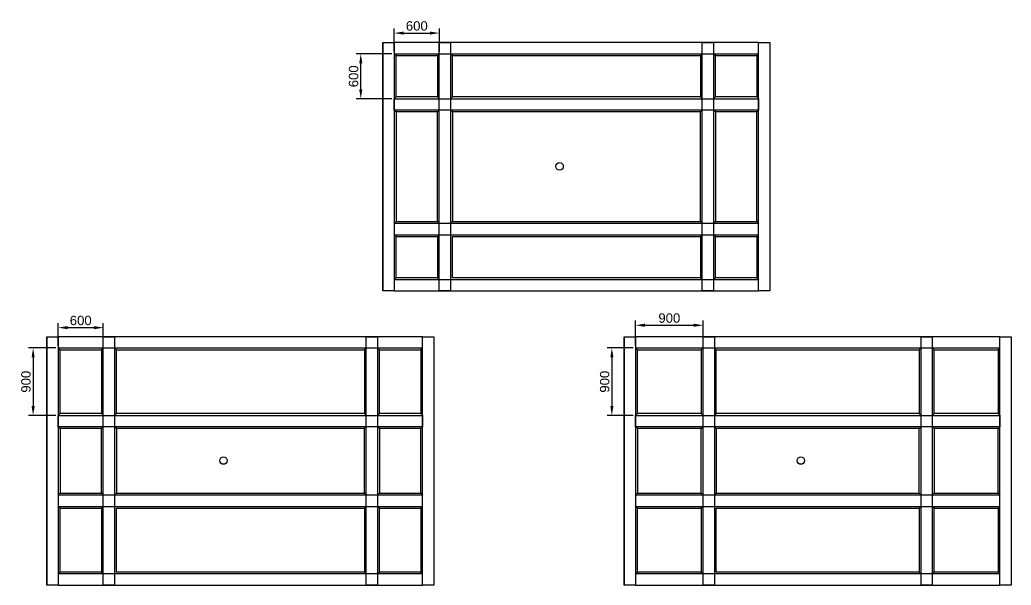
# Model space of a CAD drawing. Header units: millimetres. Extents: x -44972 to 45549, y -33295 to 15181.
# Drawn here: x -44972 to -31777, y 7650 to 15181 of the extents above; entities that cross this region are included whole.
import ezdxf

# ---------------------------------------------------------------- set-up
doc = ezdxf.new("R2010")
doc.units = ezdxf.units.MM
doc.layers.add('Dimensions', color=3, linetype='Continuous')
doc.styles.get("Standard").update_dxf_attribs({"font": 'arial.ttf'})
doc.dimstyles.new('ISO-50', dxfattribs={"dimscale": 50, "dimtxt": 2.5, "dimasz": 2.5, "dimexe": 1.25, "dimexo": 0.625, "dimtad": 1, "dimtxsty": 'Standard', "dimcen": 2.5, "dimadec": 0, "dimazin": 0, "dimtfac": 1, "dimtmove": 0, "dimatfit": 3, "dimfxl": 1, "dimarcsym": 0})

# ---------------------------------------------------------------- blocks, each defined once
blk = doc.blocks.new('*D43')
at = {"layer": 'Defpoints', "color": 0, "transparency": 16777216}
for p in [(-40434, 14728), (-39988, 14728), (-39988, 14128)]:
    blk.add_point(p, dxfattribs=at)
at = {"layer": 'Dimensions', "color": 0, "lineweight": -2, "transparency": 16777216}
for p, q in [((-40019, 14728), (-40496, 14728)), ((-40434, 14253), (-40434, 14603)), ((-40019, 14128), (-40496, 14128))]:
    blk.add_line(p, q, dxfattribs=at)
at = {"layer": 'Dimensions', "color": 0, "transparency": 16777216}
for points in [[(-40454, 14603), (-40413, 14603), (-40434, 14728)], [(-40454, 14253), (-40413, 14253), (-40434, 14128)]]:
    blk.add_solid(points, dxfattribs=at)
at = {"layer": 'Dimensions', "color": 0, "transparency": 16777216, "insert": (-40529, 14428), "char_height": 125, "attachment_point": 5, "rotation": 90}
blk.add_mtext('600', dxfattribs=at)
blk = doc.blocks.new('*D44')
at = {"layer": 'Defpoints', "color": 0, "transparency": 16777216}
for p in [(-39388, 15004), (-39988, 14728), (-39388, 14728)]:
    blk.add_point(p, dxfattribs=at)
at = {"layer": 'Dimensions', "color": 0, "lineweight": -2, "transparency": 16777216}
for p, q in [((-39988, 14760), (-39988, 15066)), ((-39388, 14760), (-39388, 15066)), ((-39863, 15004), (-39513, 15004))]:
    blk.add_line(p, q, dxfattribs=at)
at = {"layer": 'Dimensions', "color": 0, "transparency": 16777216}
for points in [[(-39863, 15024), (-39863, 14983), (-39988, 15004)], [(-39513, 15024), (-39513, 14983), (-39388, 15004)]]:
    blk.add_solid(points, dxfattribs=at)
at = {"layer": 'Dimensions', "color": 0, "transparency": 16777216, "insert": (-39688, 15099), "char_height": 125, "attachment_point": 5}
blk.add_mtext('600', dxfattribs=at)
blk = doc.blocks.new('*D45')
at = {"layer": 'Defpoints', "color": 0, "transparency": 16777216}
for p in [(-43861, 11080), (-44461, 10810), (-43861, 10810)]:
    blk.add_point(p, dxfattribs=at)
at = {"layer": 'Dimensions', "color": 0, "lineweight": -2, "transparency": 16777216}
for p, q in [((-44461, 10841), (-44461, 11142)), ((-43861, 10841), (-43861, 11142)), ((-44336, 11080), (-43986, 11080))]:
    blk.add_line(p, q, dxfattribs=at)
at = {"layer": 'Dimensions', "color": 0, "transparency": 16777216}
for points in [[(-44336, 11101), (-44336, 11059), (-44461, 11080)], [(-43986, 11101), (-43986, 11059), (-43861, 11080)]]:
    blk.add_solid(points, dxfattribs=at)
at = {"layer": 'Dimensions', "color": 0, "transparency": 16777216, "insert": (-44161, 11175), "char_height": 125, "attachment_point": 5}
blk.add_mtext('600', dxfattribs=at)
blk = doc.blocks.new('*D46')
at = {"layer": 'Defpoints', "color": 0, "transparency": 16777216}
for p in [(-44461, 10810), (-44795, 9910), (-44461, 9910)]:
    blk.add_point(p, dxfattribs=at)
at = {"layer": 'Dimensions', "color": 0, "lineweight": -2, "transparency": 16777216}
for p, q in [((-44492, 10810), (-44857, 10810)), ((-44795, 10685), (-44795, 10035)), ((-44492, 9910), (-44857, 9910))]:
    blk.add_line(p, q, dxfattribs=at)
at = {"layer": 'Dimensions', "color": 0, "transparency": 16777216}
for points in [[(-44815, 10685), (-44774, 10685), (-44795, 10810)], [(-44815, 10035), (-44774, 10035), (-44795, 9910)]]:
    blk.add_solid(points, dxfattribs=at)
at = {"layer": 'Dimensions', "color": 0, "transparency": 16777216, "insert": (-44890, 10360), "char_height": 125, "attachment_point": 5, "rotation": 90}
blk.add_mtext('900', dxfattribs=at)
blk = doc.blocks.new('*D47')
at = {"layer": 'Defpoints', "color": 0, "transparency": 16777216}
for p in [(-36777, 10810), (-37092, 9910), (-36777, 9910)]:
    blk.add_point(p, dxfattribs=at)
at = {"layer": 'Dimensions', "color": 0, "lineweight": -2, "transparency": 16777216}
for p, q in [((-36808, 10810), (-37154, 10810)), ((-37092, 10685), (-37092, 10035)), ((-36808, 9910), (-37154, 9910))]:
    blk.add_line(p, q, dxfattribs=at)
at = {"layer": 'Dimensions', "color": 0, "transparency": 16777216}
for points in [[(-37112, 10685), (-37071, 10685), (-37092, 10810)], [(-37112, 10035), (-37071, 10035), (-37092, 9910)]]:
    blk.add_solid(points, dxfattribs=at)
at = {"layer": 'Dimensions', "color": 0, "transparency": 16777216, "insert": (-37187, 10360), "char_height": 125, "attachment_point": 5, "rotation": 90}
blk.add_mtext('900', dxfattribs=at)
blk = doc.blocks.new('*D48')
at = {"layer": 'Defpoints', "color": 0, "transparency": 16777216}
for p in [(-35877, 11112), (-36777, 10810), (-35877, 10810)]:
    blk.add_point(p, dxfattribs=at)
at = {"layer": 'Dimensions', "color": 0, "lineweight": -2, "transparency": 16777216}
for p, q in [((-36777, 10841), (-36777, 11175)), ((-36652, 11112), (-36002, 11112)), ((-35877, 10841), (-35877, 11175))]:
    blk.add_line(p, q, dxfattribs=at)
at = {"layer": 'Dimensions', "color": 0, "transparency": 16777216}
for points in [[(-36652, 11133), (-36652, 11091), (-36777, 11112)], [(-36002, 11133), (-36002, 11091), (-35877, 11112)]]:
    blk.add_solid(points, dxfattribs=at)
at = {"layer": 'Dimensions', "color": 0, "transparency": 16777216, "insert": (-36327, 11207), "char_height": 125, "attachment_point": 5}
blk.add_mtext('900', dxfattribs=at)

msp = doc.modelspace()

# ---------------------------------------------------------------- linework, layer by layer
for p, q in [((-40138.148, 14878.471), (-40138.148, 11568.471)), ((-39988.148, 14878.471), (-39988.148, 11568.471)), ((-39963.148, 14703.471), (-39988.148, 14728.471)), ((-39413.148, 14703.471), (-39388.148, 14728.471)), ((-39213.148, 14703.471), (-39238.148, 14728.471)), ((-35913.148, 14703.471), (-35888.148, 14728.471)), ((-35713.148, 14703.471), (-35738.148, 14728.471)), ((-35163.148, 14703.471), (-35138.148, 14728.471)), ((-39963.148, 14153.471), (-39988.148, 14128.471)), ((-39413.148, 14153.471), (-39388.148, 14128.471)), ((-39213.148, 14153.471), (-39238.148, 14128.471)), ((-35913.148, 14153.471), (-35888.148, 14128.471)), ((-35713.148, 14153.471), (-35738.148, 14128.471)), ((-35163.148, 14153.471), (-35138.148, 14128.471)), ((-39963.148, 13953.471), (-39988.148, 13978.471)), ((-39413.148, 13953.471), (-39388.148, 13978.471)), ((-39213.148, 13953.471), (-39238.148, 13978.471)), ((-35913.148, 13953.471), (-35888.148, 13978.471)), ((-35713.148, 13953.471), (-35738.148, 13978.471)), ((-35163.148, 13953.471), (-35138.148, 13978.471)), ((-39963.148, 12493.471), (-39988.148, 12468.471)), ((-39413.148, 12493.471), (-39388.148, 12468.471)), ((-39213.148, 12493.471), (-39238.148, 12468.471)), ((-35913.148, 12493.471), (-35888.148, 12468.471)), ((-35713.148, 12493.471), (-35738.148, 12468.471)), ((-35163.148, 12493.471), (-35138.148, 12468.471)), ((-39963.148, 12293.471), (-39988.148, 12318.471)), ((-39413.148, 12293.471), (-39388.148, 12318.471)), ((-35913.148, 12293.471), (-35888.148, 12318.471)), ((-35713.148, 12293.471), (-35738.148, 12318.471)), ((-35163.148, 12293.471), (-35138.148, 12318.471)), ((-39963.148, 11743.471), (-39988.148, 11718.471)), ((-39413.148, 11743.471), (-39388.148, 11718.471)), ((-35913.148, 11743.471), (-35888.148, 11718.471)), ((-35713.148, 11743.471), (-35738.148, 11718.471)), ((-35163.148, 11743.471), (-35138.148, 11718.471)), ((-44611.166, 10959.594), (-44611.166, 7649.594)), ((-44461.166, 10959.594), (-44461.166, 7649.594)), ((-36926.959, 10959.594), (-36926.959, 7649.594)), ((-36776.959, 10959.594), (-36776.959, 7649.594)), ((-44436.166, 10784.594), (-44461.166, 10809.594)), ((-43886.166, 10784.594), (-43861.166, 10809.594)), ((-43686.166, 10784.594), (-43711.166, 10809.594)), ((-40386.166, 10784.594), (-40361.166, 10809.594)), ((-40186.166, 10784.594), (-40211.166, 10809.594)), ((-39636.166, 10784.594), (-39611.166, 10809.594)), ((-36751.959, 10784.594), (-36776.959, 10809.594)), ((-35901.959, 10784.594), (-35876.959, 10809.594)), ((-35701.959, 10784.594), (-35726.959, 10809.594)), ((-33001.959, 10784.594), (-32976.959, 10809.594)), ((-32801.959, 10784.594), (-32826.959, 10809.594)), ((-31951.959, 10784.594), (-31926.959, 10809.594)), ((-44436.166, 9934.594), (-44461.166, 9909.594)), ((-43886.166, 9934.594), (-43861.166, 9909.594)), ((-43686.166, 9934.594), (-43711.166, 9909.594)), ((-40386.166, 9934.594), (-40361.166, 9909.594)), ((-40186.166, 9934.594), (-40211.166, 9909.594)), ((-39636.166, 9934.594), (-39611.166, 9909.594)), ((-36751.959, 9934.594), (-36776.959, 9909.594)), ((-35901.959, 9934.594), (-35876.959, 9909.594)), ((-35701.959, 9934.594), (-35726.959, 9909.594)), ((-33001.959, 9934.594), (-32976.959, 9909.594)), ((-32801.959, 9934.594), (-32826.959, 9909.594)), ((-31951.959, 9934.594), (-31926.959, 9909.594)), ((-44436.166, 9734.594), (-44461.166, 9759.594)), ((-43886.166, 9734.594), (-43861.166, 9759.594)), ((-43686.166, 9734.594), (-43711.166, 9759.594)), ((-40386.166, 9734.594), (-40361.166, 9759.594)), ((-40186.166, 9734.594), (-40211.166, 9759.594)), ((-39636.166, 9734.594), (-39611.166, 9759.594)), ((-36751.959, 9734.594), (-36776.959, 9759.594)), ((-35901.959, 9734.594), (-35876.959, 9759.594)), ((-35701.959, 9734.594), (-35726.959, 9759.594)), ((-33001.959, 9734.594), (-32976.959, 9759.594)), ((-32801.959, 9734.594), (-32826.959, 9759.594)), ((-31951.959, 9734.594), (-31926.959, 9759.594)), ((-44436.166, 8874.594), (-44461.166, 8849.594)), ((-43886.166, 8874.594), (-43861.166, 8849.594)), ((-43686.166, 8874.594), (-43711.166, 8849.594)), ((-40386.166, 8874.594), (-40361.166, 8849.594)), ((-40186.166, 8874.594), (-40211.166, 8849.594)), ((-39636.166, 8874.594), (-39611.166, 8849.594)), ((-36751.959, 8874.594), (-36776.959, 8849.594)), ((-35901.959, 8874.594), (-35876.959, 8849.594)), ((-35701.959, 8874.594), (-35726.959, 8849.594)), ((-33001.959, 8874.594), (-32976.959, 8849.594)), ((-32801.959, 8874.594), (-32826.959, 8849.594)), ((-31951.959, 8874.594), (-31926.959, 8849.594)), ((-44436.166, 8674.594), (-44461.166, 8699.594)), ((-43886.166, 8674.594), (-43861.166, 8699.594)), ((-40386.166, 8674.594), (-40361.166, 8699.594)), ((-40186.166, 8674.594), (-40211.166, 8699.594)), ((-39636.166, 8674.594), (-39611.166, 8699.594)), ((-36751.959, 8674.594), (-36776.959, 8699.594)), ((-35901.959, 8674.594), (-35876.959, 8699.594)), ((-33001.959, 8674.594), (-32976.959, 8699.594)), ((-32801.959, 8674.594), (-32826.959, 8699.594)), ((-31951.959, 8674.594), (-31926.959, 8699.594)), ((-44436.166, 7824.594), (-44461.166, 7799.594)), ((-43886.166, 7824.594), (-43861.166, 7799.594)), ((-40386.166, 7824.594), (-40361.166, 7799.594)), ((-40186.166, 7824.594), (-40211.166, 7799.594)), ((-39636.166, 7824.594), (-39611.166, 7799.594)), ((-36751.959, 7824.594), (-36776.959, 7799.594)), ((-35901.959, 7824.594), (-35876.959, 7799.594)), ((-33001.959, 7824.594), (-32976.959, 7799.594)), ((-32801.959, 7824.594), (-32826.959, 7799.594)), ((-31951.959, 7824.594), (-31926.959, 7799.594))]:
    msp.add_line(p, q)
for points in [[(-40138.148, 14878.471), (-39988.148, 14878.471), (-39988.148, 11568.471), (-40138.148, 11568.471)], [(-35138.148, 14878.471), (-39988.148, 14878.471), (-39988.148, 14728.471), (-35138.148, 14728.471)], [(-39388.148, 14878.471), (-39238.148, 14878.471), (-39238.148, 11568.471), (-39388.148, 11568.471)], [(-35888.148, 14878.471), (-35738.148, 14878.471), (-35738.148, 11568.471), (-35888.148, 11568.471)], [(-35138.148, 14878.471), (-34988.148, 14878.471), (-34988.148, 11568.471), (-35138.148, 11568.471)], [(-39963.148, 14703.471), (-39413.148, 14703.471), (-39413.148, 14153.471), (-39963.148, 14153.471)], [(-39213.148, 14703.471), (-35913.148, 14703.471), (-35913.148, 14153.471), (-39213.148, 14153.471)], [(-35713.148, 14703.471), (-35163.148, 14703.471), (-35163.148, 14153.471), (-35713.148, 14153.471)], [(-35138.148, 13978.471), (-39988.148, 13978.471), (-39988.148, 14128.471), (-35138.148, 14128.471)], [(-39413.148, 13953.471), (-39963.148, 13953.471), (-39963.148, 12493.471), (-39413.148, 12493.471)], [(-35913.148, 13953.471), (-39213.148, 13953.471), (-39213.148, 12493.471), (-35913.148, 12493.471)], [(-35163.148, 13953.471), (-35713.148, 13953.471), (-35713.148, 12493.471), (-35163.148, 12493.471)], [(-35138.148, 12468.471), (-39988.148, 12468.471), (-39988.148, 12318.471), (-35138.148, 12318.471)], [(-39963.148, 12293.471), (-39413.148, 12293.471), (-39413.148, 11743.471), (-39963.148, 11743.471)], [(-39213.148, 12293.471), (-35913.148, 12293.471), (-35913.148, 11743.471), (-39213.148, 11743.471)], [(-35713.148, 12293.471), (-35163.148, 12293.471), (-35163.148, 11743.471), (-35713.148, 11743.471)], [(-35138.148, 11718.471), (-39988.148, 11718.471), (-39988.148, 11568.471), (-35138.148, 11568.471)], [(-44611.166, 10959.594), (-44461.166, 10959.594), (-44461.166, 7649.594), (-44611.166, 7649.594)], [(-39611.166, 10959.594), (-44461.166, 10959.594), (-44461.166, 10809.594), (-39611.166, 10809.594)], [(-43861.166, 10959.594), (-43711.166, 10959.594), (-43711.166, 7649.594), (-43861.166, 7649.594)], [(-40361.166, 10959.594), (-40211.166, 10959.594), (-40211.166, 7649.594), (-40361.166, 7649.594)], [(-39611.166, 10959.594), (-39461.166, 10959.594), (-39461.166, 7649.594), (-39611.166, 7649.594)], [(-36926.959, 10959.594), (-36776.959, 10959.594), (-36776.959, 7649.594), (-36926.959, 7649.594)], [(-31926.959, 10959.594), (-36776.959, 10959.594), (-36776.959, 10809.594), (-31926.959, 10809.594)], [(-35876.959, 10959.594), (-35726.959, 10959.594), (-35726.959, 7649.594), (-35876.959, 7649.594)], [(-32976.959, 10959.594), (-32826.959, 10959.594), (-32826.959, 7649.594), (-32976.959, 7649.594)], [(-31926.959, 10959.594), (-31776.959, 10959.594), (-31776.959, 7649.594), (-31926.959, 7649.594)], [(-44436.166, 10784.594), (-43886.166, 10784.594), (-43886.166, 9934.594), (-44436.166, 9934.594)], [(-43686.166, 10784.594), (-40386.166, 10784.594), (-40386.166, 9934.594), (-43686.166, 9934.594)], [(-40186.166, 10784.594), (-39636.166, 10784.594), (-39636.166, 9934.594), (-40186.166, 9934.594)], [(-36751.959, 10784.594), (-35901.959, 10784.594), (-35901.959, 9934.594), (-36751.959, 9934.594)], [(-35701.959, 10784.594), (-33001.959, 10784.594), (-33001.959, 9934.594), (-35701.959, 9934.594)], [(-32801.959, 10784.594), (-31951.959, 10784.594), (-31951.959, 9934.594), (-32801.959, 9934.594)], [(-39611.166, 9759.594), (-44461.166, 9759.594), (-44461.166, 9909.594), (-39611.166, 9909.594)], [(-31926.959, 9759.594), (-36776.959, 9759.594), (-36776.959, 9909.594), (-31926.959, 9909.594)], [(-43886.166, 9734.594), (-44436.166, 9734.594), (-44436.166, 8874.594), (-43886.166, 8874.594)], [(-40386.166, 9734.594), (-43686.166, 9734.594), (-43686.166, 8874.594), (-40386.166, 8874.594)], [(-39636.166, 9734.594), (-40186.166, 9734.594), (-40186.166, 8874.594), (-39636.166, 8874.594)], [(-35901.959, 9734.594), (-36751.959, 9734.594), (-36751.959, 8874.594), (-35901.959, 8874.594)], [(-33001.959, 9734.594), (-35701.959, 9734.594), (-35701.959, 8874.594), (-33001.959, 8874.594)], [(-31951.959, 9734.594), (-32801.959, 9734.594), (-32801.959, 8874.594), (-31951.959, 8874.594)], [(-39611.166, 8849.594), (-44461.166, 8849.594), (-44461.166, 8699.594), (-39611.166, 8699.594)], [(-31926.959, 8849.594), (-36776.959, 8849.594), (-36776.959, 8699.594), (-31926.959, 8699.594)], [(-44436.166, 8674.594), (-43886.166, 8674.594), (-43886.166, 7824.594), (-44436.166, 7824.594)], [(-43686.166, 8674.594), (-40386.166, 8674.594), (-40386.166, 7824.594), (-43686.166, 7824.594)], [(-40186.166, 8674.594), (-39636.166, 8674.594), (-39636.166, 7824.594), (-40186.166, 7824.594)], [(-36751.959, 8674.594), (-35901.959, 8674.594), (-35901.959, 7824.594), (-36751.959, 7824.594)], [(-35701.959, 8674.594), (-33001.959, 8674.594), (-33001.959, 7824.594), (-35701.959, 7824.594)], [(-32801.959, 8674.594), (-31951.959, 8674.594), (-31951.959, 7824.594), (-32801.959, 7824.594)], [(-39611.166, 7799.594), (-44461.166, 7799.594), (-44461.166, 7649.594), (-39611.166, 7649.594)], [(-31926.959, 7799.594), (-36776.959, 7799.594), (-36776.959, 7649.594), (-31926.959, 7649.594)]]:
    msp.add_lwpolyline(points, close=True)
at = {"lineweight": 30}
for centre in [(-37788.148, 13228.471), (-42261.166, 9309.594), (-34576.959, 9309.594)]:
    msp.add_circle(centre, 50, dxfattribs=at)

# ---------------------------------------------------------------- dimensions: what is measured, and where the dimension line sits
at = {"layer": 'Dimensions'}
for base, p1, p2, picture, middle in [((-39388.148, 15003.52), (-39988.148, 14728.471), (-39388.148, 14728.471), '*D44', (-39688.148, 15098.592)), ((-43861.166, 11079.719), (-44461.166, 10809.594), (-43861.166, 10809.594), '*D45', (-44161.166, 11174.79)), ((-35876.959, 11112.306), (-36776.959, 10809.594), (-35876.959, 10809.594), '*D48', (-36326.959, 11207.378))]:
    dim = msp.add_linear_dim(base=base, p1=p1, p2=p2, dimstyle='ISO-50', dxfattribs=at)
    dim.commit()
    dim.dimension.update_dxf_attribs({"geometry": picture, "text_midpoint": middle})
for base, p1, p2, picture, middle in [((-40433.536, 14728.471), (-39988.148, 14128.471), (-39988.148, 14728.471), '*D43', (-40528.608, 14428.471)), ((-44794.636, 9909.594), (-44461.166, 10809.594), (-44461.166, 9909.594), '*D46', (-44889.708, 10359.594)), ((-37091.528, 9909.594), (-36776.959, 10809.594), (-36776.959, 9909.594), '*D47', (-37186.6, 10359.594))]:
    dim = msp.add_linear_dim(base=base, p1=p1, p2=p2, angle=90, dimstyle='ISO-50', dxfattribs=at)
    dim.commit()
    dim.dimension.update_dxf_attribs({"geometry": picture, "text_midpoint": middle})

doc.saveas('drawing.dxf')
